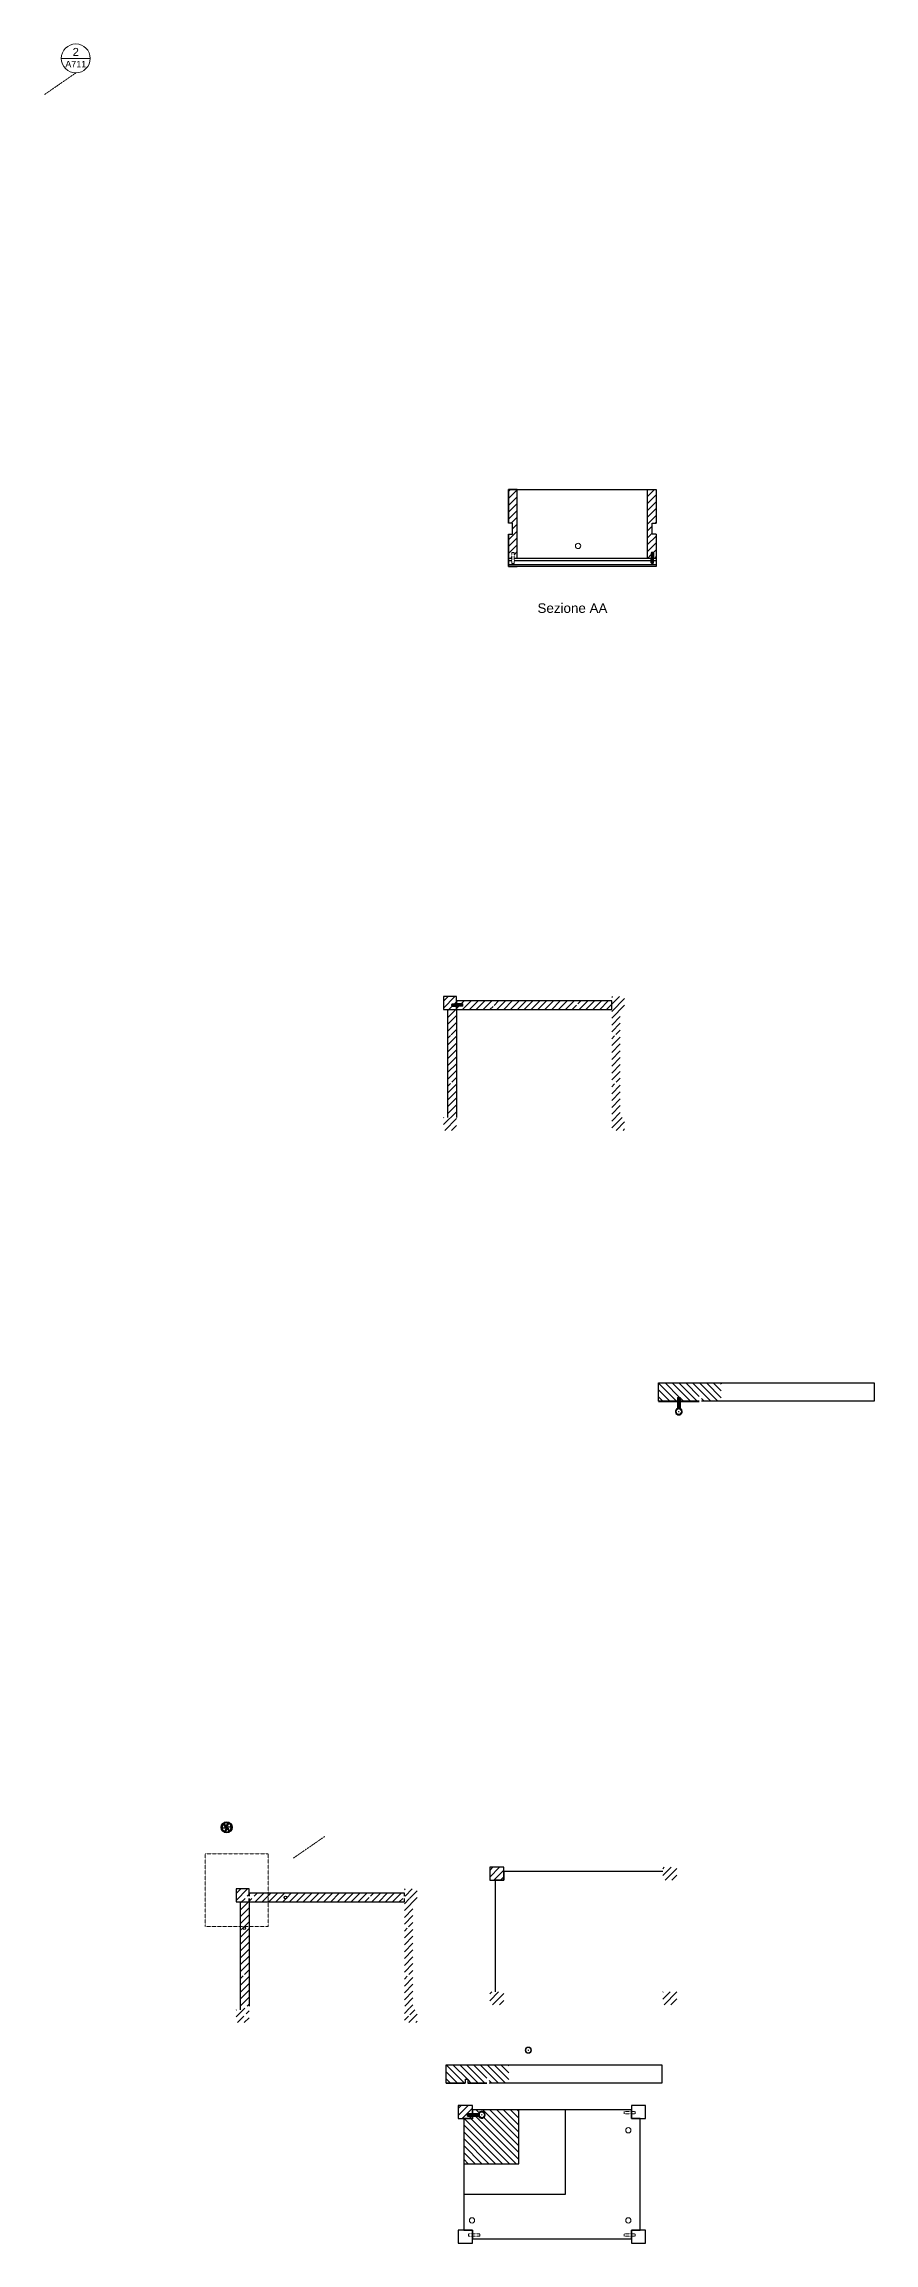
# Model space of a CAD drawing. Header units: inches. Extents: x -15438 to 28214, y -5168 to 29336.
# Drawn here: x 10634 to 12560, y 12668 to 17767 of the extents above; entities that cross this region are included whole.
import ezdxf
from ezdxf.enums import TextEntityAlignment as Align

# ---------------------------------------------------------------- set-up
doc = ezdxf.new("R2010")
doc.units = ezdxf.units.IN
doc.header["$MEASUREMENT"] = 0
doc.linetypes.add('DASHDOT', pattern=[1, 0.5, -0.25, 0, -0.25])
doc.linetypes.add('HIDDEN', pattern=[0.375, 0.25, -0.125])
for name, color, linetype, lineweight in [('A-ANNO-SYMB', 3, 'Continuous', 18), ('Arredi', 1, 'Continuous', 30), ('Dettagli', 210, 'Continuous', 5), ('quote', 2, 'Continuous', 9), ('Simbologia', 8, 'DASHDOT', 18), ('Tratteggi', 2, 'HIDDEN', 15)]:
    doc.layers.add(name, color=color, linetype=linetype, lineweight=lineweight)
doc.layers.add('Testo', color=1, linetype='Continuous')
doc.layers.add('Viti', color=2, linetype='Continuous')
doc.styles.add('ARIAL', font='Arial.ttf')
doc.styles.get("Standard").update_dxf_attribs({"font": 'Arial.ttf'})

# ---------------------------------------------------------------- blocks, each defined once
blk = doc.blocks.new('101345')
for p, q in [((40.13, 264.91), (40.13, 264.61)), ((40.17, 264.99), (40.27, 265.05)), ((40.17, 264.53), (40.27, 264.47)), ((40.28, 264.46), (40.28, 265.06)), ((40.29, 264.46), (41.63, 264.46)), ((40.3, 265.06), (41.63, 265.06)), ((40.38, 264.94), (41.63, 264.94)), ((40.38, 264.82), (41.63, 264.82)), ((40.38, 264.7), (41.63, 264.7)), ((40.38, 264.58), (41.63, 264.58)), ((42.96, 265.06), (41.63, 265.06)), ((42.88, 264.94), (41.63, 264.94)), ((42.88, 264.82), (41.63, 264.82)), ((42.88, 264.7), (41.63, 264.7)), ((42.88, 264.58), (41.63, 264.58)), ((42.96, 264.46), (41.63, 264.46)), ((42.98, 264.46), (42.98, 265.06)), ((43.09, 264.99), (42.99, 265.05)), ((43.09, 264.53), (42.99, 264.47)), ((43.13, 264.91), (43.13, 264.61))]:
    blk.add_line(p, q)
for centre, radius, start, end in [((40.23, 264.91), 0.1, 123.56676, 180), ((40.23, 264.61), 0.1, 180, 236.29116), ((40.3, 265.01), 0.05, 90, 123.56676), ((40.29, 264.51), 0.05, 236.29116, 270), ((42.96, 265.01), 0.05, 56.43324, 90), ((42.96, 264.51), 0.05, 270, 303.70884), ((43.03, 264.91), 0.1, 0, 56.43324), ((43.03, 264.61), 0.1, 303.70884, 0)]:
    blk.add_arc(centre, radius, start, end)
blk = doc.blocks.new('DETAGLI')
at = {"layer": 'A-ANNO-SYMB', "linetype": 'Continuous'}
blk.add_line((486.7, 356.2), (504.8, 356.2), dxfattribs=at)
blk.add_circle((495.7, 356.2), 9.05, dxfattribs=at)
for tag, p in [('TAVOLA', (495.7, 362.8)), ('SEZIONE', (495.7, 354.7))]:
    blk.add_attdef(tag, text='', height=5, dxfattribs=at).set_placement(p, align=Align.TOP_CENTER)
blk = doc.blocks.new('*U259')
blk.add_lwpolyline([(0, 0), (0, 0.1), (0.05, 0), (0.12, -0.4), (0.12, -0.5), (0.07, -0.4), (0, 0)])
blk = doc.blocks.new('*U260')
at = {"color": 0, "linetype": 'ByBlock', "lineweight": -2, "transparency": 16777216}
for p in [(42.38, 270.66), (42.6, 270.66), (42.81, 270.66), (43.03, 270.66), (43.24, 270.66)]:
    blk.add_blockref('*U259', p, dxfattribs=at)
blk = doc.blocks.new('118331')
for p, q in [((40.73, 264.98), (40.73, 264.28)), ((40.73, 264.98), (42.98, 264.98)), ((40.73, 264.8), (40.73, 264.45)), ((42.98, 264.28), (40.73, 264.28)), ((40.83, 264.98), (40.83, 264.68)), ((40.83, 264.93), (42.93, 264.93)), ((40.83, 264.68), (42.93, 264.68)), ((40.83, 264.58), (40.83, 264.28)), ((40.83, 264.58), (42.93, 264.58)), ((40.83, 264.33), (42.93, 264.33)), ((42.93, 264.98), (42.93, 264.68)), ((42.93, 264.58), (42.93, 264.28)), ((42.98, 264.98), (42.98, 264.28)), ((42.98, 264.83), (43.07, 264.83)), ((43.14, 264.43), (42.98, 264.43)), ((43.12, 264.83), (43.28, 264.83)), ((43.35, 264.43), (43.19, 264.43)), ((43.33, 264.83), (43.5, 264.83)), ((43.57, 264.43), (43.4, 264.43)), ((43.55, 264.83), (43.72, 264.83)), ((43.79, 264.43), (43.62, 264.43)), ((43.77, 264.83), (43.93, 264.83)), ((44, 264.43), (43.84, 264.43)), ((43.98, 264.83), (44.08, 264.83)), ((44.08, 264.43), (44.05, 264.43)), ((44.13, 264.78), (44.13, 264.48))]:
    blk.add_line(p, q)
for centre, start, end in [((44.08, 264.78), 360, 90), ((44.08, 264.48), 270, 0)]:
    blk.add_arc(centre, 0.05, start, end)
blk.add_blockref('*U260', (0.69, -5.83))

msp = doc.modelspace()

# ---------------------------------------------------------------- hatches: boundary and pattern name
at = {"layer": 'Dettagli'}
h = msp.add_hatch(dxfattribs=at)
h.set_pattern_fill('ANSI31', color=256, scale=90)
h.set_pattern_definition([(45, (6650.244, -10.14), (-7.954951, 7.954951), [])])
h.paths.add_polyline_path([(11731.459, 16733.922), (11711.459, 16733.922), (11711.459, 16655.605), (11720.753, 16655.605), (11720.753, 16630.466), (11711.459, 16630.466), (11711.459, 16575.047), (11719.185, 16575.047), (11719.185, 16587.96), (11724.326, 16587.96), (11724.326, 16575.047), (11731.459, 16575.047)])
h.paths.add_polyline_path([(12054.06, 16733.922), (12034.06, 16733.922), (12034.06, 16575.047), (12042.832, 16575.047), (12042.832, 16587.96), (12047.972, 16587.96), (12047.972, 16575.047), (12054.06, 16575.047), (12054.06, 16630.466), (12044.767, 16630.466), (12044.767, 16655.605), (12054.06, 16655.605)])
h = msp.add_hatch(dxfattribs=at)
h.set_pattern_fill('ANSI31', color=256, scale=90)
h.set_pattern_definition([(45, (6506.088, -2251.202), (-7.954951, 7.954951), [])])
h.paths.add_polyline_path([(11590.864, 15527.815), (11570.864, 15527.815), (11570.864, 15277.815), (11590.864, 15277.815), (11590.864, 15290.774)])
h.paths.add_polyline_path([(11582.518, 15356.641, -1), (11576.587, 15356.641, -1)], flags=16)
h.paths.add_polyline_path([(11576.587, 15466.808, -1), (11582.518, 15466.808, -1)], flags=16)
h.paths.add_polyline_path([(11950.864, 15547.815), (11590.864, 15547.815), (11590.864, 15527.815), (11950.864, 15527.815)])
h.paths.add_polyline_path([(11678.133, 15537.942, -1), (11672.202, 15537.942, -1)], flags=16)
h.paths.add_polyline_path([(11875.549, 15537.942, -1), (11869.619, 15537.942, -1)], flags=16)
h.paths.add_polyline_path([(11970.864, 15527.815), (11950.864, 15527.815), (11950.864, 15277.815), (11970.864, 15277.815)])
h.paths.add_polyline_path([(11957.548, 15466.808, -1), (11963.478, 15466.808, -1)], flags=16)
h.paths.add_polyline_path([(11963.478, 15356.641, -1), (11957.548, 15356.641, -1)], flags=16)
h.paths.add_polyline_path([(11980.864, 15557.815), (11950.864, 15557.815), (11950.864, 15527.815), (11970.864, 15527.815), (11980.864, 15527.815)])
h.paths.add_polyline_path([(11590.864, 15547.815), (11590.864, 15557.815), (11560.864, 15557.815), (11560.864, 15527.815), (11590.864, 15527.815)])
h.paths.add_polyline_path([(11590.864, 15277.815), (11570.864, 15277.815), (11560.864, 15277.815), (11560.864, 15247.815), (11590.864, 15247.815)])
h.paths.add_polyline_path([(11980.864, 15277.815), (11950.864, 15277.815), (11950.864, 15247.815), (11980.864, 15247.815)])
h = msp.add_hatch(dxfattribs=at)
h.set_pattern_fill('ANSI31', color=256, scale=90)
h.set_pattern_definition([(45, (4489.067, -5277.313), (-7.954951, 7.954951), [])])
h.paths.add_polyline_path([(11667.894, 13509.038), (11700.427, 13509.038), (11700.427, 13538.83), (11667.894, 13538.83)])
h.paths.add_polyline_path([(11700.427, 13250.038), (11667.894, 13250.038), (11667.894, 13220.247), (11700.427, 13220.247)])
h.paths.add_polyline_path([(12101.96, 13250.038), (12069.427, 13250.038), (12069.427, 13220.247), (12101.96, 13220.247)])
h.paths.add_polyline_path([(12101.96, 13538.83), (12069.427, 13538.83), (12069.427, 13509.038), (12101.96, 13509.038)])
h = msp.add_hatch(dxfattribs=at)
h.set_pattern_fill('ANSI31', color=256, scale=90)
h.set_pattern_definition([(45, (6025.073, -4320.502), (-7.954951, 7.954951), [])])
h.paths.add_polyline_path([(11101.502, 13287.34, -1), (11095.572, 13287.34, -1)], flags=16)
h.paths.add_polyline_path([(11095.572, 13397.508, -1), (11101.502, 13397.508, -1)], flags=16)
h.paths.add_polyline_path([(11197.117, 13468.642, -1), (11191.187, 13468.642, -1)], flags=16)
h.paths.add_polyline_path([(11394.534, 13468.642, -1), (11388.604, 13468.642, -1)], flags=16)
h.paths.add_polyline_path([(11476.533, 13397.508, -1), (11482.463, 13397.508, -1)], flags=16)
h.paths.add_polyline_path([(11482.463, 13287.34, -1), (11476.533, 13287.34, -1)], flags=16)
h.paths.add_polyline_path([(11096.899, 13471.868), (11109.849, 13471.868), (11109.849, 13488.515), (11079.849, 13488.515), (11079.849, 13458.515), (11109.849, 13458.515), (11109.849, 13466.728), (11096.899, 13466.728)])
h.paths.add_polyline_path([(11469.849, 13466.728), (11456.899, 13466.728), (11456.899, 13471.868), (11469.849, 13471.868), (11469.849, 13478.515), (11109.849, 13478.515), (11109.849, 13471.868), (11122.653, 13471.868), (11122.653, 13466.728), (11109.849, 13466.728), (11109.849, 13458.515), (11469.849, 13458.515)])
h.paths.add_polyline_path([(11469.849, 13471.868), (11482.653, 13471.868), (11482.653, 13466.728), (11469.849, 13466.728), (11469.849, 13458.515), (11489.849, 13458.515), (11499.849, 13458.515), (11499.849, 13488.515), (11469.849, 13488.515)])
h.paths.add_polyline_path([(11482.653, 13193.621), (11469.849, 13193.621), (11469.849, 13178.515), (11499.849, 13178.515), (11499.849, 13208.515), (11469.849, 13208.515), (11469.849, 13198.762), (11482.653, 13198.762)])
h.paths.add_polyline_path([(11469.849, 13217.112), (11482.653, 13217.112), (11482.653, 13211.972), (11469.849, 13211.972), (11469.849, 13208.515), (11489.849, 13208.515), (11489.849, 13458.515), (11469.849, 13458.515)])
h.paths.add_polyline_path([(11109.849, 13193.621), (11096.899, 13193.621), (11096.899, 13198.762), (11109.849, 13198.762), (11109.849, 13208.515), (11089.849, 13208.515), (11079.849, 13208.515), (11079.849, 13178.515), (11109.849, 13178.515)])
h.paths.add_polyline_path([(11096.899, 13217.112), (11109.849, 13217.112), (11109.849, 13458.515), (11089.849, 13458.515), (11089.849, 13208.515), (11109.849, 13208.515), (11109.849, 13211.972), (11096.899, 13211.972)])
at = {"layer": 'quote'}
h = msp.add_hatch(dxfattribs=at)
h.set_pattern_fill('ANSI31', color=256, scale=90, angle=90)
h.paths.add_polyline_path([(11735.523, 12976.304), (11628.05, 12976.304), (11628.05, 12967.876), (11642.223, 12967.876, -4.87725798), (11642.305, 12961.703), (11628.05, 12961.703), (11628.05, 12955.883), (11607.595, 12955.883), (11607.595, 12851.397), (11735.523, 12851.397)])
at = {"layer": 'Viti'}
h = msp.add_hatch(dxfattribs=at)
h.set_pattern_fill('ANSI31', color=256, scale=90, angle=90)
h.set_pattern_definition([(135, (-3230.132, 9013.913), (-7.954951, -7.954951), [])])
h.paths.add_polyline_path([(12204.977, 14662.102), (12059.585, 14662.102), (12059.585, 14619.622), (12103.404, 14619.622), (12103.404, 14628.573), (12109.577, 14628.573), (12109.577, 14619.622), (12153.777, 14619.622), (12153.777, 14630.829), (12159.178, 14630.829), (12159.178, 14619.622), (12204.977, 14619.622)])
h = msp.add_hatch(color=256, dxfattribs=at)
h.dxf.hatch_style = 1
h.set_gradient(color1=(51, 51, 51), color2=(51, 51, 51), tint=1)
h.paths.add_polyline_path([(12104.89, 14595.388, 1), (12108.262, 14595.388, 1)])
h = msp.add_hatch(color=256, dxfattribs=at)
h.dxf.hatch_style = 1
h.set_gradient(color1=(51, 51, 51), color2=(51, 51, 51), tint=1)
h.paths.add_polyline_path([(11755.721, 13114.563, 1), (11759.093, 13114.563, 1)])
h = msp.add_hatch(dxfattribs=at)
h.set_pattern_fill('ANSI31', color=256, scale=90, angle=90)
h.set_pattern_definition([(135, (-3722.7, 7432.72), (-7.954951, -7.954951), [])])
h.paths.add_polyline_path([(11712.409, 13080.909), (11567.017, 13080.909), (11567.017, 13038.43), (11610.836, 13038.43), (11610.836, 13047.381), (11617.009, 13047.381), (11617.009, 13038.43), (11661.209, 13038.43), (11661.209, 13049.637), (11666.61, 13049.637), (11666.61, 13038.43), (11712.409, 13038.43)])
h = msp.add_hatch(dxfattribs=at)
h.set_pattern_fill('ANSI31', color=256, scale=90)
h.paths.add_polyline_path([(11627.595, 12968.216), (11627.595, 12986.095), (11595.062, 12986.095), (11595.062, 12956.304), (11627.595, 12956.304), (11627.595, 12961.114), (11616.678, 12961.114), (11616.678, 12968.216)])
h = msp.add_hatch(color=256, dxfattribs=at)
h.dxf.hatch_style = 1
h.set_gradient(color1=(51, 51, 51), color2=(51, 51, 51), tint=1)
h.paths.add_polyline_path([(11649.665, 12963.189, 1), (11649.665, 12966.56, 1)])
h = msp.add_hatch(color=256, dxfattribs=at)
h.dxf.hatch_style = 1
h.set_gradient(color1=(51, 51, 51), color2=(51, 51, 51), tint=1)
h.paths.add_polyline_path([(11649.665, 12963.189, 1), (11649.665, 12966.56, 1)])

# ---------------------------------------------------------------- linework, layer by layer
at = {"layer": 'Arredi'}
for p, q in [((11720.753, 16655.605), (11711.459, 16655.605)), ((11711.459, 16630.466), (11720.753, 16630.466)), ((11720.753, 16630.466), (11720.753, 16655.605)), ((12044.767, 16630.466), (12044.767, 16655.605)), ((12044.767, 16655.605), (12054.06, 16655.605)), ((12054.06, 16630.466), (12044.767, 16630.466)), ((12059.585, 14619.181), (12103.404, 14619.181)), ((12103.404, 14628.573), (12103.404, 14619.622)), ((12103.404, 14628.573), (12109.577, 14628.573)), ((12103.404, 14619.181), (12103.404, 14602.748)), ((12109.577, 14628.573), (12109.577, 14619.622)), ((12109.577, 14619.181), (12153.777, 14619.181)), ((12109.577, 14619.181), (12109.577, 14602.829)), ((12069.427, 13529.038), (11700.427, 13529.038)), ((11700.427, 13529.038), (11700.427, 13509.038)), ((11680.427, 13509.038), (11680.427, 13250.038)), ((11700.427, 13509.038), (11680.427, 13509.038)), ((11680.427, 13509.038), (11680.427, 13509.038)), ((11089.849, 13208.515), (11089.849, 13458.515)), ((11109.849, 13461.382), (11109.849, 13217.112)), ((11567.017, 13037.989), (11610.836, 13037.989)), ((11610.836, 13047.381), (11610.836, 13038.43)), ((11610.836, 13047.381), (11617.009, 13047.381)), ((11617.009, 13047.381), (11617.009, 13038.43)), ((11617.009, 13037.989), (11661.209, 13037.989)), ((11627.595, 12956.304), (11607.595, 12956.304)), ((11607.595, 12956.304), (11607.595, 12956.304)), ((11607.595, 12955.883), (11607.595, 12697.304)), ((11628.05, 12955.883), (11607.595, 12955.883)), ((11616.678, 12961.703), (11616.678, 12967.876)), ((11616.678, 12967.876), (11627.595, 12967.876)), ((11616.678, 12961.703), (11627.595, 12961.703)), ((11625.871, 12967.876), (11627.595, 12967.876)), ((11625.871, 12961.703), (11627.595, 12961.703)), ((11627.595, 12976.304), (11627.595, 12968.216)), ((11627.595, 12961.114), (11627.595, 12956.304)), ((11996.595, 12976.304), (11628.05, 12976.304)), ((11628.05, 12976.304), (11628.05, 12967.876)), ((11628.05, 12967.876), (11642.223, 12967.876)), ((11628.05, 12967.876), (11642.223, 12967.876)), ((11628.05, 12961.703), (11628.05, 12955.883)), ((11628.05, 12961.703), (11642.305, 12961.703)), ((11628.05, 12961.703), (11642.305, 12961.703)), ((11996.595, 12956.304), (11996.595, 12976.304)), ((12016.595, 12956.304), (11996.595, 12956.304)), ((12016.595, 12697.304), (12016.595, 12956.304)), ((11607.595, 12697.304), (11627.595, 12697.304)), ((11627.595, 12697.304), (11627.595, 12677.304)), ((11627.595, 12697.304), (11627.595, 12677.304)), ((11627.595, 12677.304), (11627.595, 12677.304)), ((11627.595, 12677.304), (11996.595, 12677.304)), ((11996.595, 12677.304), (11996.595, 12697.304)), ((11996.595, 12697.304), (12016.595, 12697.304))]:
    msp.add_line(p, q, dxfattribs=at)
at = {"layer": 'Arredi', "color": 0}
for p, q in [((11570.864, 15277.815), (11570.864, 15527.815)), ((11590.864, 15530.682), (11590.864, 15277.815))]:
    msp.add_line(p, q, dxfattribs=at)
at = {"layer": 'Arredi'}
for points in [[(11731.459, 16575.047), (11731.459, 16733.922), (11711.459, 16733.922), (11711.459, 16655.605)], [(11711.459, 16655.605), (11711.459, 16733.922), (12054.06, 16733.922), (12054.06, 16655.605)], [(12034.06, 16575.047), (12034.06, 16733.922), (12054.06, 16733.922), (12054.06, 16655.605)], [(11711.459, 16630.466), (11711.459, 16555.733), (11731.459, 16555.733)], [(12054.06, 16630.466), (12054.06, 16555.733), (11711.459, 16555.733), (11711.459, 16630.466)], [(12054.06, 16630.466), (12054.06, 16555.733), (12034.06, 16555.733)], [(11711.459, 16575.047), (11719.185, 16575.047)], [(11724.326, 16575.047), (12042.832, 16575.047)], [(12047.972, 16575.047), (12054.06, 16575.047)], [(11711.459, 16569.641), (11719.185, 16569.641)], [(12054.06, 16559.581), (11711.459, 16559.581)], [(12054.06, 16555.733), (11711.459, 16555.733)], [(11724.326, 16569.641), (12042.832, 16569.641)], [(12047.972, 16569.641), (12054.06, 16569.641)], [(12103.404, 14619.622), (12059.585, 14619.622), (12059.585, 14662.102), (12559.585, 14662.102), (12559.585, 14619.622), (12159.178, 14619.622)], [(12153.777, 14619.622), (12109.577, 14619.622)], [(11109.849, 13471.868), (11109.849, 13488.515), (11079.849, 13488.515), (11079.849, 13458.515), (11109.849, 13458.515), (11109.849, 13466.728)], [(11469.849, 13471.868), (11469.849, 13478.515), (11109.849, 13478.515), (11109.849, 13471.868)], [(11109.849, 13466.728), (11109.849, 13458.515), (11469.849, 13458.515), (11469.849, 13466.728)], [(11610.836, 13038.43), (11567.017, 13038.43), (11567.017, 13080.909), (12067.017, 13080.909), (12067.017, 13038.43), (11666.61, 13038.43)], [(11661.209, 13038.43), (11617.009, 13038.43)], [(11627.595, 12967.876), (11627.595, 12986.095), (11595.062, 12986.095), (11595.062, 12956.304), (11627.595, 12956.304), (11627.595, 12961.703)]]:
    msp.add_lwpolyline(points, dxfattribs=at)
at = {"layer": 'Arredi', "color": 0}
for points in [[(11560.864, 15527.815), (11590.864, 15527.815), (11590.864, 15557.815), (11560.864, 15557.815)], [(11590.864, 15527.815), (11950.864, 15527.815), (11950.864, 15547.815), (11590.864, 15547.815)]]:
    msp.add_lwpolyline(points, close=True, dxfattribs=at)
at = {"layer": 'Arredi'}
for points in [[(11700.427, 13538.83), (11667.894, 13538.83), (11667.894, 13509.038), (11700.427, 13509.038)], [(12029.128, 12986.095), (11996.595, 12986.095), (11996.595, 12956.304), (12029.128, 12956.304)], [(11627.595, 12697.304), (11595.062, 12697.304), (11595.062, 12667.512), (11627.595, 12667.512)], [(12029.128, 12697.304), (11996.595, 12697.304), (11996.595, 12667.512), (12029.128, 12667.512)]]:
    msp.add_lwpolyline(points, close=True, dxfattribs=at)
for centre in [(11194.152, 13468.642), (11098.537, 13397.508)]:
    msp.add_circle(centre, 2.965, dxfattribs=at)
for centre, start, end in [((12106.586, 14595.578), 113.930056, 67.582241), ((11649.474, 12964.885), 203.930056, 157.582241), ((11649.474, 12964.885), 203.930056, 157.582241)]:
    msp.add_arc(centre, 7.844, start, end, dxfattribs=at)
at = {"layer": 'Dettagli'}
for p, q in [((11641.661, 12966.485), (11644.349, 12966.485)), ((11644.349, 12963.146), (11641.661, 12963.146)), ((11644.349, 12966.485), (11644.349, 12967.328)), ((11644.349, 12967.328), (11644.573, 12967.328)), ((11644.349, 12966.485), (11644.349, 12963.146)), ((11644.349, 12962.251), (11644.349, 12963.146)), ((11644.573, 12962.251), (11644.349, 12962.251)), ((11644.573, 12967.328), (11644.573, 12962.251))]:
    msp.add_line(p, q, dxfattribs=at)
for centre, radius in [((11872.994, 16603.068), 6.164), ((12106.586, 14595.578), 7.174), ((12106.586, 14595.578), 6.067), ((11757.417, 13114.753), 7.174), ((11757.417, 13114.753), 6.067), ((11989.488, 12928.945), 6.147), ((11626.826, 12719.869), 6.147), ((11989.488, 12719.869), 6.147)]:
    msp.add_circle(centre, radius, dxfattribs=at)
for radius, start, end in [(7.174, 194.022139, 167.105026), (7.174, 194.022139, 167.105026), (6.067, 196.648232, 164.700013), (6.067, 196.648232, 164.700013)]:
    msp.add_arc((11649.474, 12964.885), radius, start, end, dxfattribs=at)
at = {"layer": 'Simbologia'}
for p, q in [((10707.534, 17699.923), (10633.699, 17648.901)), ((11285.436, 13610.566), (11211.602, 13559.544))]:
    msp.add_line(p, q, dxfattribs=at)
at = {"layer": 'Tratteggi'}
for points in [[(11724.326, 16587.96), (11724.326, 16562.207), (11719.185, 16562.207), (11719.185, 16587.96)], [(11007.493, 13570.389), (11153.588, 13570.389), (11153.588, 13401.751), (11007.493, 13401.751)], [(11979.946, 12972.223), (12005.699, 12972.223), (12005.699, 12967.083), (11979.946, 12967.083)], [(11618.89, 12688.799), (11644.643, 12688.799), (11644.643, 12683.659), (11618.89, 12683.659)], [(11979.946, 12688.799), (12005.699, 12688.799), (12005.699, 12683.659), (11979.946, 12683.659)]]:
    msp.add_lwpolyline(points, close=True, dxfattribs=at)
at = {"layer": 'Viti'}
for p, q in [((11047.574, 13630.653), (11054.384, 13630.551)), ((11056.254, 13629.771), (11047.765, 13629.046)), ((11055.133, 13631.581), (11050.184, 13638.516)), ((11052.366, 13640.514), (11055.122, 13634.285)), ((11053.201, 13622.793), (11056.758, 13628.601)), ((11058.669, 13629.112), (11054.298, 13621.799)), ((11056.203, 13632.15), (11056.203, 13630.505)), ((11056.203, 13630.505), (11057.599, 13629.604)), ((11057.723, 13633.05), (11056.234, 13632.15)), ((11056.371, 13634.035), (11060.601, 13641.43)), ((11057.599, 13629.604), (11059.151, 13630.256)), ((11059.151, 13632.056), (11057.723, 13633.05)), ((11062.751, 13640.078), (11058.288, 13634.933)), ((11058.594, 13633.697), (11067.086, 13633.017)), ((11059.151, 13630.256), (11059.151, 13632.056)), ((11062.549, 13622.558), (11059.913, 13628.838)), ((11060.02, 13631.418), (11063.642, 13623.706)), ((11067.623, 13630.973), (11060.942, 13632.296)), ((11735.523, 12851.397), (11735.523, 12976.304)), ((11843.833, 12780.974), (11843.833, 12976.304)), ((11607.595, 12851.397), (11735.523, 12851.397)), ((11607.595, 12780.974), (11843.833, 12780.974))]:
    msp.add_line(p, q, dxfattribs=at)
for points in [[(11054.384, 13630.551, 0.47597732), (11055.133, 13631.581, 0.87545212)], [(11055.122, 13634.285, 0.47597732), (11056.371, 13634.035, 0.87545212)], [(11056.758, 13628.601, 0.47597732), (11056.254, 13629.771, 0.87545212)], [(11058.288, 13634.933, 0.47597732), (11058.594, 13633.697, 0.87545212)], [(11059.913, 13628.838, 0.47597732), (11058.669, 13629.112, 0.87545212)], [(11060.942, 13632.296, 0.47597732), (11060.02, 13631.418, 0.87545212)]]:
    msp.add_lwpolyline(points, format="xyb", dxfattribs=at)
for radius in [12.826, 11.73]:
    msp.add_circle((11057.743, 13631.321), radius, dxfattribs=at)
for centre, radius, start, end in [((11058.172, 13631.694), 11.171, 142.310862, 182.644714), ((11047.648, 13631.294), 0.645, 174.01509, 274.877926), ((11047.959, 13628.431), 0.645, 107.556523, 190.238301), ((11057.706, 13632.443), 11.171, 201.679191, 242.013044), ((11049.754, 13638.036), 0.645, 48.188194, 130.869971), ((11052.687, 13623.183), 0.645, 233.38342, 334.246255), ((11052.979, 13640.715), 0.645, 108.732064, 209.5949), ((11057.743, 13631.321), 11.171, 77.027836, 117.361688), ((11054.911, 13621.597), 0.645, 161.809417, 244.491195), ((11057.348, 13631.851), 11.171, 255.932085, 296.265938), ((11059.984, 13641.62), 0.645, 342.905167, 65.586945), ((11061.932, 13622.369), 0.645, 287.636314, 28.49915), ((11063.194, 13639.609), 0.645, 43.927675, 144.790511), ((11056.723, 13631.3), 11.171, 12.223446, 52.557299), ((11064.152, 13624.102), 0.645, 217.839501, 300.521279), ((11057.01, 13631.853), 11.171, 311.962169, 352.296022), ((11066.995, 13633.656), 0.645, 278.100778, 0.782556), ((11067.435, 13630.356), 0.645, 343.666398, 84.529233)]:
    msp.add_arc(centre, radius, start, end, dxfattribs=at)

# ---------------------------------------------------------------- block references
at = {"layer": 'Dettagli', "xscale": 7.252438285180598, "yscale": 7.252438285180598, "zscale": 7.252438285180598}
for p, rotation in [((14025.698, 14308.004), 90), ((11937.049, 14883.996), 180), ((11937.049, 14883.996), 180)]:
    msp.add_blockref('118331', p, dxfattribs=dict(at, rotation=rotation))
at = {"layer": 'Simbologia'}
ref = msp.add_blockref('DETAGLI', (8868.077, 16411.864), dxfattribs=dict(at, xscale=3.710728423342698, yscale=3.710728423342698, zscale=3.710728423342698))
ref.add_attrib('SEZIONE', 'A711', dxfattribs={"layer": 'A-ANNO-SYMB', "linetype": 'Continuous', "height": 14.8429, "style": 'ARIAL'}).set_placement((10707.534, 17727.942), align=Align.TOP_CENTER)
ref.add_attrib('TAVOLA', '2', dxfattribs={"layer": 'A-ANNO-SYMB', "linetype": 'Continuous', "height": 18.554, "style": 'ARIAL'}).set_placement((10707.534, 17757.974), align=Align.TOP_CENTER)
at = {"layer": 'Viti', "xscale": 8.567183641301238, "yscale": 8.567183641301238, "zscale": 8.567183641301238}
for p, rotation in [((9777.163, 16931.884), 270), ((11949.661, 17806.895), 180.0000000000051)]:
    msp.add_blockref('101345', p, dxfattribs=dict(at, rotation=rotation))

# ---------------------------------------------------------------- texts
at = {"layer": 'Testo', "insert": (11778.761, 16469.974), "char_height": 22.2202, "attachment_point": 1, "line_spacing_factor": 0.280897}
msp.add_mtext_dynamic_manual_height_columns('Sezione AA', width=765.17668, gutter_width=25, heights=[0], dxfattribs=at)

doc.saveas('drawing.dxf')
